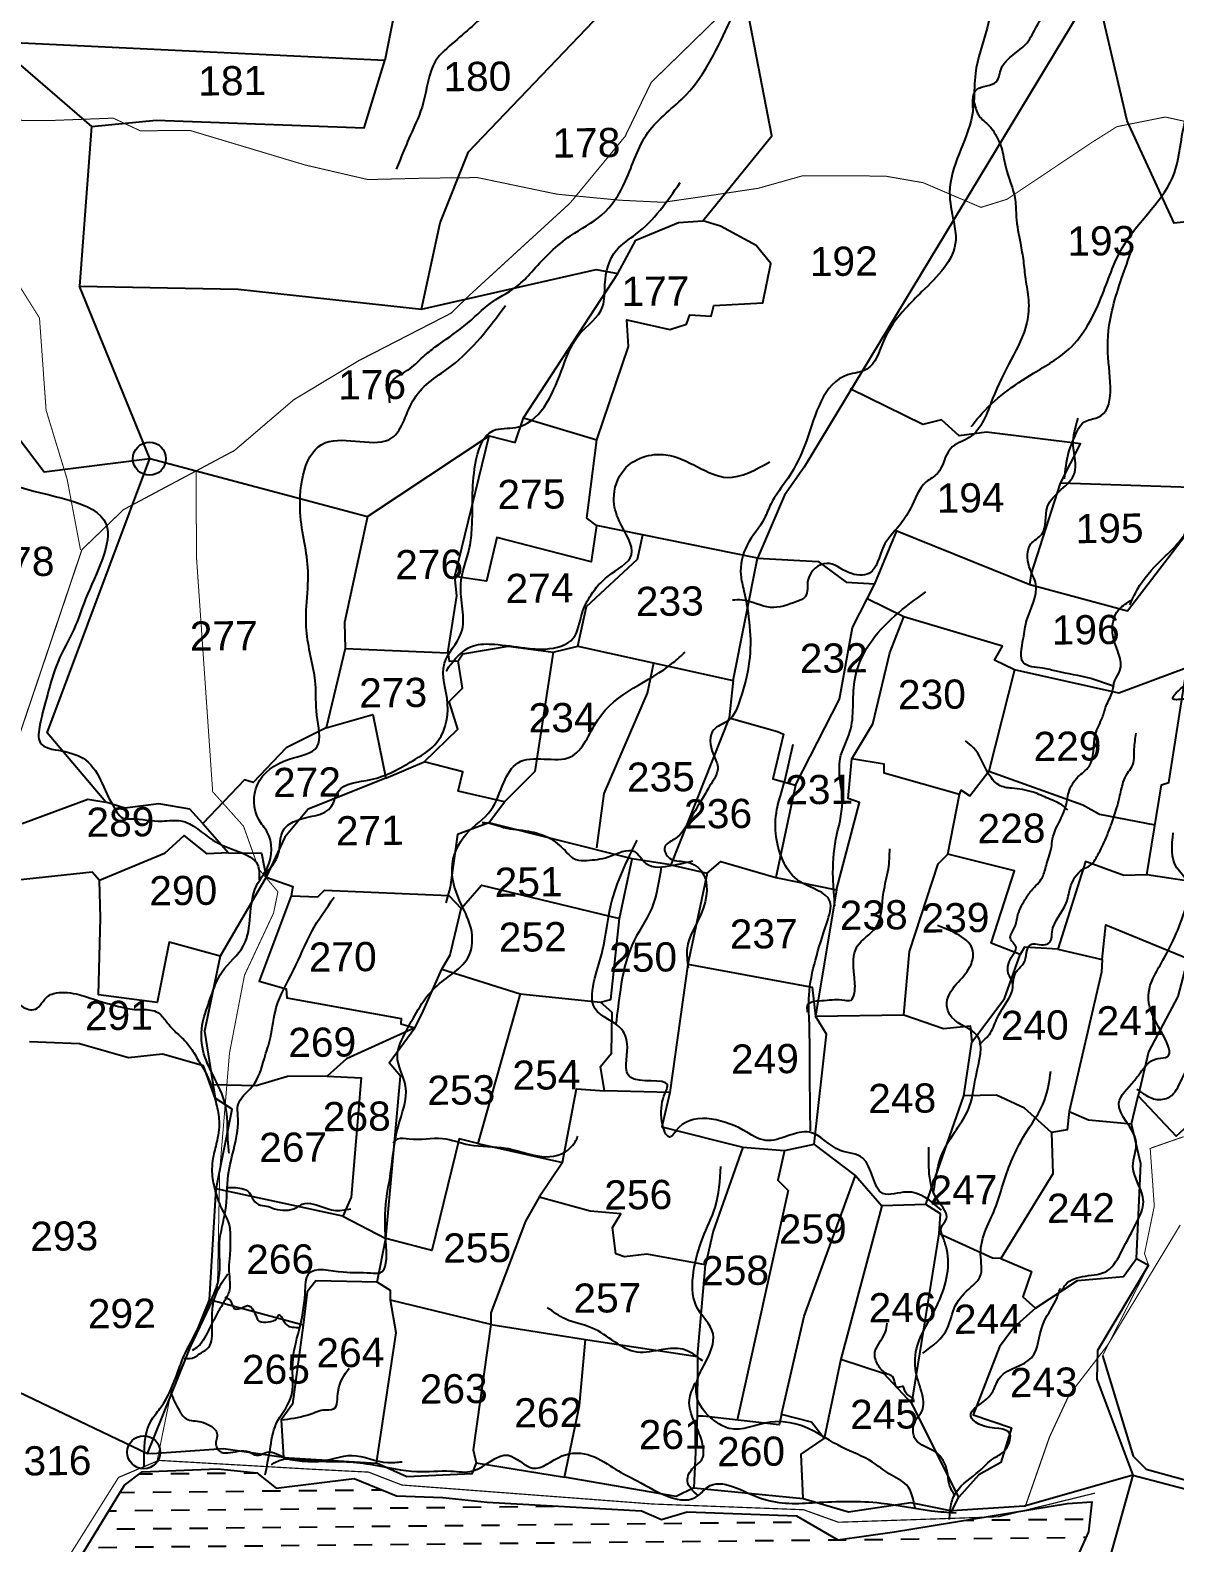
# Model space of a CAD drawing. Header units: feet. Extents: x 773755 to 783780, y 1571901 to 1585357.
# Drawn here: x 779229 to 780373, y 1578553 to 1580064 of the extents above; entities that cross this region are included whole.
import ezdxf
from ezdxf.enums import TextEntityAlignment as Align

# ---------------------------------------------------------------- set-up
doc = ezdxf.new("R2010")
doc.units = ezdxf.units.FT
doc.header["$LTSCALE"] = 15
doc.header["$MEASUREMENT"] = 0
doc.linetypes.add('HIDDEN2', pattern=[0.1875, 0.125, -0.0625])
for name, color, linetype in [('HILL', 17, 'Continuous'), ('PLOT', 7, 'Continuous'), ('PLOT NO', 7, 'Continuous'), ('ROADS', 6, 'Continuous'), ('TANKS-STREAM', 4, 'Continuous'), ('VILLAGE STONES', 240, 'Continuous')]:
    doc.layers.add(name, color=color, linetype=linetype)
doc.styles.get("Standard").update_dxf_attribs({"font": 'arial.ttf'})
doc.linetypes.add('DOTS', pattern='A,1e-06,-3,["●",Standard,S=3,R=0,X=-1.25,Y=-1.25],-3', length=6.000001)

msp = doc.modelspace()

# ---------------------------------------------------------------- hatches: boundary and pattern name
at = {"layer": 'TANKS-STREAM'}
h = msp.add_hatch(dxfattribs=at)
h.set_pattern_fill('DASH', color=256, scale=145.821707, angle=0.5858, style=0)
h.set_pattern_definition([(0.5858182, (37188.745, 36616.863), (18.04039535, 18.4131258), [18.22771332, -18.22771332])])
edge = h.paths.add_edge_path()
edge.add_line((779211.8, 1578384.7), (779230.2, 1578457))
edge.add_line((779230.2, 1578457), (779323.6, 1578610.2))
edge.add_line((779323.6, 1578610.2), (779341.2, 1578623.6))
edge.add_line((779341.2, 1578623.6), (779417, 1578626.6))
edge.add_line((779417, 1578626.6), (779456.1, 1578622.5))
edge.add_line((779456.1, 1578622.5), (779475.4, 1578607.3))
edge.add_line((779475.4, 1578607.3), (779553.3, 1578616.9))
edge.add_line((779553.3, 1578616.9), (779595.5, 1578599.7))
edge.add_line((779595.5, 1578599.7), (779641.9, 1578598))
edge.add_line((779641.9, 1578598), (779686.1, 1578593.3))
edge.add_line((779686.1, 1578593.3), (779840.5, 1578584.5))
edge.add_line((779840.5, 1578584.5), (779860.5, 1578575.9))
edge.add_line((779860.5, 1578575.9), (779886.1, 1578583.5))
edge.add_line((779886.1, 1578583.5), (779995.2, 1578579.5))
edge.add_line((779995.2, 1578579.5), (780036.6, 1578555.6))
edge.add_line((780036.6, 1578555.6), (780093.3, 1578563.5))
edge.add_line((780093.3, 1578563.5), (780266.4, 1578591.9))
edge.add_line((780266.4, 1578591.9), (780290.7, 1578593.6))
edge.add_line((780290.7, 1578593.6), (780287.3, 1578563.5))
edge.add_line((780287.3, 1578563.5), (780264.2, 1578512.5))
edge.add_line((780264.2, 1578512.5), (780264.4, 1578494.1))
edge.add_line((780264.4, 1578494.1), (780272, 1578476.5))
edge.add_line((780272, 1578476.5), (780286.3, 1578367.4))
edge.add_line((780286.3, 1578367.4), (780295.4, 1578343.3))
edge.add_line((780295.4, 1578343.3), (780305.2, 1578328.7))
edge.add_line((780305.2, 1578328.7), (780311.9, 1578314))
edge.add_line((780311.9, 1578314), (780316.6, 1578292.7))
edge.add_line((780316.6, 1578292.7), (780317.4, 1578279.5))
edge.add_line((780317.4, 1578279.5), (780315.4, 1578267))
edge.add_line((780315.4, 1578267), (780310.4, 1578250.8))
edge.add_line((780310.4, 1578250.8), (780316.6, 1578219.2))
edge.add_line((780316.6, 1578219.2), (780297.1, 1578179.6))
edge.add_line((780297.1, 1578179.6), (780282.5, 1578170.6))
edge.add_line((780282.5, 1578170.6), (780268.5, 1578165.3))
edge.add_line((780268.5, 1578165.3), (780261.3, 1578152))
edge.add_line((780261.3, 1578152), (780255.6, 1578128.4))
edge.add_line((780255.6, 1578128.4), (780245.2, 1578072.4))
edge.add_line((780245.2, 1578072.4), (780192.6, 1577941.9))
edge.add_line((780192.6, 1577941.9), (780158.3, 1577840.8))
edge.add_line((780158.3, 1577840.8), (780157.8, 1577820.2))
edge.add_line((780157.8, 1577820.2), (780157.9, 1577811.4))
edge.add_line((780157.9, 1577811.4), (780165.5, 1577790.1))
edge.add_line((780165.5, 1577790.1), (780175.3, 1577768.9))
edge.add_line((780175.3, 1577768.9), (780182, 1577757.2))
edge.add_line((780182, 1577757.2), (780182.9, 1577744))
edge.add_line((780182.9, 1577744), (780183, 1577730.7))
edge.add_line((780183, 1577730.7), (780180.3, 1577706.9))
edge.add_line((780180.3, 1577706.9), (780168.6, 1577695))
edge.add_line((780168.6, 1577695), (780156.2, 1577686.8))
edge.add_line((780156.2, 1577686.8), (780151.2, 1577674.9))
edge.add_line((780151.2, 1577674.9), (780150.6, 1577658))
edge.add_line((780150.6, 1577658), (780146.4, 1577633.7))
edge.add_line((780146.4, 1577633.7), (780146.6, 1577620.5))
edge.add_line((780146.6, 1577620.5), (780174, 1577604.6))
edge.add_line((780174, 1577604.6), (780182.8, 1577602.5))
edge.add_line((780182.8, 1577602.5), (780180.7, 1577591.4))
edge.add_line((780180.7, 1577591.4), (780157.2, 1577590.4))
edge.add_line((780157.2, 1577590.4), (780123.3, 1577593.8))
edge.add_line((780123.3, 1577593.8), (780127.1, 1577508.8))
edge.add_line((780127.1, 1577508.8), (780038.7, 1577506.4))
edge.add_line((780038.7, 1577506.4), (780023.7, 1577531.2))
edge.add_line((780023.7, 1577531.2), (780023.6, 1577540.8))
edge.add_line((780023.6, 1577540.8), (780018.4, 1577546.6))
edge.add_line((780018.4, 1577546.6), (780008.1, 1577553.9))
edge.add_line((780008.1, 1577553.9), (779990.3, 1577560.3))
edge.add_line((779990.3, 1577560.3), (779975.5, 1577566.8))
edge.add_line((779975.5, 1577566.8), (779972.1, 1577538.8))
edge.add_line((779972.1, 1577538.8), (779962.8, 1577515.9))
edge.add_line((779962.8, 1577515.9), (779959.2, 1577504.1))
edge.add_line((779959.2, 1577504.1), (779954.8, 1577500.4))
edge.add_line((779954.8, 1577500.4), (779946.1, 1577495.1))
edge.add_line((779946.1, 1577495.1), (779936.5, 1577494.3))
edge.add_line((779936.5, 1577494.3), (779930.5, 1577501.6))
edge.add_line((779930.5, 1577501.6), (779926, 1577512.6))
edge.add_line((779926, 1577512.6), (779924.5, 1577514.8))
edge.add_line((779924.5, 1577514.8), (779909.8, 1577512.4))
edge.add_line((779909.8, 1577512.4), (779900.4, 1577496.9))
edge.add_line((779900.4, 1577496.9), (779876.3, 1577471.6))
edge.add_line((779876.3, 1577471.6), (779858.7, 1577464.8))
edge.add_line((779858.7, 1577464.8), (779842.7, 1577451.4))
edge.add_line((779842.7, 1577451.4), (779834.6, 1577448.4))
edge.add_line((779834.6, 1577448.4), (779819.2, 1577446))
edge.add_line((779819.2, 1577446), (779805.1, 1577451.8))
edge.add_line((779805.1, 1577451.8), (779759.2, 1577442.5))
edge.add_line((779759.2, 1577442.5), (779732.7, 1577442.2))
edge.add_line((779732.7, 1577442.2), (779725.3, 1577443.6))
edge.add_line((779725.3, 1577443.6), (779712.8, 1577449.3))
edge.add_line((779712.8, 1577449.3), (779708.2, 1577461.8))
edge.add_line((779708.2, 1577461.8), (779708, 1577484.6))
edge.add_line((779708, 1577484.6), (779710, 1577502.3))
edge.add_line((779710, 1577502.3), (779706.9, 1577517.7))
edge.add_line((779706.9, 1577517.7), (779698, 1577526.4))
edge.add_line((779698, 1577526.4), (779678.7, 1577538))
edge.add_line((779678.7, 1577538), (779665.3, 1577550.3))
edge.add_line((779665.3, 1577550.3), (779665.8, 1577578.3))
edge.add_line((779665.8, 1577578.3), (779646.7, 1577632.2))
edge.add_line((779646.7, 1577632.2), (779621.5, 1577651))
edge.add_line((779621.5, 1577651), (779618.3, 1577673))
edge.add_line((779618.3, 1577673), (779612.4, 1577675.2))
edge.add_line((779612.4, 1577675.2), (779593.2, 1577683.8))
edge.add_line((779593.2, 1577683.8), (779567.2, 1577699.7))
edge.add_line((779567.2, 1577699.7), (779545, 1577712.7))
edge.add_line((779545, 1577712.7), (779519.1, 1577724.2))
edge.add_line((779519.1, 1577724.2), (779496.2, 1577728.4))
edge.add_line((779496.2, 1577728.4), (779469, 1577728.2))
edge.add_line((779469, 1577728.2), (779413.2, 1577708.5))
edge.add_line((779413.2, 1577708.5), (779374.3, 1577702.2))
edge.add_line((779374.3, 1577702.2), (779298.4, 1577705.1))
edge.add_line((779298.4, 1577705.1), (779197.4, 1577715.1))
edge.add_line((779197.4, 1577715.1), (779174.8, 1577698.7))
edge.add_line((779174.8, 1577698.7), (779118.1, 1577730))
edge.add_line((779118.1, 1577730), (779087, 1577742.9))
edge.add_line((779087, 1577742.9), (779066.2, 1577758.9))
edge.add_line((779066.2, 1577758.9), (779041.1, 1577765.3))
edge.add_line((779041.1, 1577765.3), (778989.6, 1577764.7))
edge.add_line((778989.6, 1577764.7), (778991.7, 1577772.8))
edge.add_line((778991.7, 1577772.8), (779015.1, 1577784.9))
edge.add_line((779015.1, 1577784.9), (779027.6, 1577793.1))
edge.add_line((779027.6, 1577793.1), (779036.3, 1577801.2))
edge.add_line((779036.3, 1577801.2), (779053.2, 1577803.6))
edge.add_line((779053.2, 1577803.6), (779081.9, 1577806.1))
edge.add_line((779081.9, 1577806.1), (779080.2, 1577834.8))
edge.add_line((779080.2, 1577834.8), (779071.1, 1577859))
edge.add_line((779071.1, 1577859), (779054.1, 1577863.2))
edge.add_line((779054.1, 1577863.2), (779046.9, 1577847.7))
edge.add_line((779046.9, 1577847.7), (779045.8, 1577881.5))
edge.add_line((779045.8, 1577881.5), (778950.4, 1577854.8))
edge.add_line((778950.4, 1577854.8), (778984.6, 1577895.6))
edge.add_line((778984.6, 1577895.6), (779041.2, 1577979.7))
edge.add_line((779041.2, 1577979.7), (779093.1, 1578014.8))
edge.add_line((779093.1, 1578014.8), (779107.4, 1578051))
edge.add_line((779107.4, 1578051), (779165.2, 1578093.5))
edge.add_line((779165.2, 1578093.5), (779181.1, 1578127.9))
edge.add_line((779181.1, 1578127.9), (779191.5, 1578194.2))
edge.add_line((779191.5, 1578194.2), (779217.2, 1578266.6))
edge.add_line((779217.2, 1578266.6), (779210.9, 1578310.6))
edge.add_line((779210.9, 1578310.6), (779218.5, 1578359.2))
edge.add_line((779218.5, 1578359.2), (779211.8, 1578385.3))

# ---------------------------------------------------------------- linework, layer by layer
at = {"layer": 'HILL', "lineweight": -3, "ltscale": 0.3, "const_width": 1}
msp.add_lwpolyline([(780382.4, 1578958.5), (780348.9, 1578946.8), (780353, 1578889), (780343.2, 1578841.6), (780347.3, 1578830), (780301.3, 1578739.8)], dxfattribs=at)
at = {"layer": 'HILL'}
msp.add_lwpolyline([(780301.3, 1578739.8), (780331.8, 1578639.2), (780345, 1578626.3), (780411.5, 1578607.8)], dxfattribs=at)
at = {"layer": 'PLOT'}
for points in [[(779256.3, 1580427.8), (779370, 1580323.3), (779663.2, 1580431.5), (779583.8, 1580034), (779192.3, 1580052.6), (779310.6, 1580235.6), (779370, 1580323.3)], [(779290.7, 1579967.9), (779278.7, 1579808.5), (779437.4, 1579805.5), (779620.4, 1579785.4), (779639.1, 1579871.6), (779667.6, 1579942.5), (779829.1, 1580111.8), (779947.7, 1580077.4)], [(780479.7, 1579882.8), (780373, 1579871.3), (780325.9, 1579973.7), (780294.3, 1580109.3), (780003.1, 1579627.4), (779983.5, 1579599.6), (779956.5, 1579536.6), (779795.6, 1579569.1), (779785.9, 1579576.4), (779795.7, 1579654.8), (779827.5, 1579748.1), (779825.8, 1579774.8), (779868.8, 1579765.1), (779885.4, 1579770.3), (779888.9, 1579779.6), (779910.2, 1579778.4), (779912.8, 1579789), (779961.7, 1579791.8), (779969.6, 1579831.1), (779955.1, 1579848.9), (779919.4, 1579868.4), (779901.8, 1579873.7), (779970.7, 1579958.5), (779947.7, 1580077.4)], [(779192.3, 1580052.6), (779290.7, 1579967.9), (779355.4, 1579974.2), (779563.2, 1579966.6), (779583.8, 1580034)], [(780479.7, 1579882.8), (780419.7, 1579606.2), (780259.4, 1579611.6), (780279.2, 1579651), (780185.4, 1579662.4), (780158.1, 1579658.8), (780140.2, 1579674.7), (780121.7, 1579670), (780048.9, 1579705.7)], [(779620.4, 1579785.4), (779795.2, 1579825), (779816.7, 1579820.9), (779834.6, 1579854.3), (779877.4, 1579872), (779901.8, 1579873.7)], [(779349.1, 1579636.2), (779566.6, 1579578.1), (779688.1, 1579658.9), (779714.2, 1579652.2), (779722.4, 1579676.7), (779816.7, 1579820.9)], [(779195.5, 1579685.8), (779243.5, 1579622.8), (779349.1, 1579636.2), (779278.7, 1579808.5)], [(779722.4, 1579676.7), (779795.7, 1579654.8)], [(779795.6, 1579569.1), (779790.2, 1579533), (779695.7, 1579557.1), (779685.6, 1579513.7), (779653.7, 1579518.3), (779688.1, 1579658.9)], [(779221.5, 1579271.5), (779286.9, 1579295.6), (779305.1, 1579292.7), (779246.4, 1579361.9), (779349.1, 1579636.2)], [(779956.5, 1579536.6), (780017.1, 1579533.2), (780045.1, 1579512.7), (780073.5, 1579511.1), (780095.7, 1579564), (780228.7, 1579510.4), (780230.2, 1579521.2), (780259.4, 1579611.6)], [(780228.7, 1579510.4), (780326.1, 1579483.9), (780419.7, 1579606.2)], [(779566.6, 1579578.1), (779543.5, 1579472.2), (779544.1, 1579446.4), (779646.9, 1579441.9), (779655.7, 1579498.8), (779653.7, 1579518.3)], [(779646.9, 1579441.9), (779648.2, 1579433.5), (779657.3, 1579434.1), (779661.8, 1579441.1), (779707.1, 1579448.5), (779752.1, 1579442.6), (779776.7, 1579448.6), (779785.5, 1579488.4), (779836.4, 1579535.6), (779841.8, 1579559.8)], [(779776.7, 1579448.6), (779932.1, 1579414.5), (779956.5, 1579536.6)], [(780385.6, 1579427), (780317.4, 1579401.6), (780213.3, 1579424.9), (780193.3, 1579434.8), (780201.3, 1579448.7), (780102.6, 1579477.8), (780066.1, 1579496), (780073.5, 1579511.1)], [(779932.1, 1579414.5), (779927.9, 1579377), (779976.4, 1579363.5), (779982.5, 1579360.6), (779971.7, 1579316), (779994.5, 1579309.7), (780038.4, 1579395.7), (780051.3, 1579467.2), (780066.1, 1579496)], [(780158.2, 1579300.3), (780083, 1579321.6), (780082.9, 1579330.6), (780050.8, 1579336.2), (780071.6, 1579371.1), (780088.7, 1579442.1), (780102.6, 1579477.8)], [(779544.1, 1579446.4), (779525.2, 1579367), (779485.3, 1579347.2), (779452.4, 1579312.4), (779443.7, 1579315.1), (779401.9, 1579271.4), (779389, 1579285.8), (779358.1, 1579291.2), (779323.9, 1579286.8), (779305.1, 1579292.7)], [(779752.1, 1579442.6), (779733.8, 1579323.5), (779703.6, 1579293.1), (779657.3, 1579303.6), (779662, 1579323.1), (779623.2, 1579333.2)], [(779525.2, 1579367), (779572, 1579380.5), (779584.9, 1579316.7), (779623.2, 1579333.2), (779657, 1579365.8), (779648.2, 1579393.2), (779661.4, 1579406.6), (779657.3, 1579434.1)], [(779795.9, 1579247), (779803.2, 1579301.3), (779846.3, 1579401.8), (779852.6, 1579432)], [(780213.3, 1579424.9), (780187.6, 1579323.6), (780281.4, 1579290), (780298.2, 1579280.9), (780353.6, 1579270.2)], [(780473.5, 1579237.6), (780443.5, 1579250.2), (780443.6, 1579243.1), (780407.2, 1579210.7), (780345.5, 1579220), (780360.2, 1579310.1), (780367.4, 1579312.3), (780385.6, 1579427)], [(779927.9, 1579377), (779869.7, 1579230.3), (779831, 1579236)], [(779994.5, 1579309.7), (779974.8, 1579217.4), (780035.4, 1579205.2), (780058.2, 1579292.3), (780047, 1579296.4), (780050.8, 1579336.2)], [(780345.5, 1579220), (780322.6, 1579219.6), (780284.2, 1579233.6), (780256.7, 1579145.7), (780223.4, 1579147.8), (780218.9, 1579140.4), (780189.9, 1579152), (780213.2, 1579224.3), (780146.6, 1579240.8), (780158.2, 1579300.3), (780159.9, 1579304.8), (780168.5, 1579299.2), (780187.6, 1579323.6)], [(779584.9, 1579316.7), (779507.1, 1579285.8), (779483.8, 1579257.9), (779465.4, 1579217.7), (779491.8, 1579208.5), (779490.4, 1579199), (779516.9, 1579198.1), (779523.7, 1579204.7), (779647.9, 1579199.4), (779660.2, 1579186.4), (779680.6, 1579209.8), (779818.3, 1579176.4), (779831, 1579236), (779687.7, 1579272.1), (779703.6, 1579293.1)], [(779401.9, 1579271.4), (779427.7, 1579242.1), (779406.3, 1579241.2), (779383.3, 1579259.5), (779363.5, 1579241.4), (779298.8, 1579214.4), (779291.4, 1579222.9), (779207.4, 1579213.7)], [(779687.7, 1579272.1), (779656.4, 1579260.3), (779649.3, 1579207.9), (779644.7, 1579192.2)], [(779427.7, 1579242.1), (779460.7, 1579241.8), (779465.4, 1579217.7), (779419.2, 1579138.8), (779368.4, 1579153), (779356.2, 1579092.7), (779297.8, 1579100.1), (779299.8, 1579177.2), (779298.8, 1579214.4)], [(779869.7, 1579230.3), (779906.2, 1579221.9), (779919.7, 1579233.4), (779974.8, 1579217.4)], [(780035.4, 1579205.2), (780014.4, 1579078.8), (780102.6, 1579080.2), (780108.4, 1579143.5), (780136.9, 1579231.3), (780146.6, 1579240.8)], [(779906.2, 1579221.9), (779886.7, 1579130.8), (780011.1, 1579107.9), (780014.4, 1579078.8)], [(779490.4, 1579199), (779458.3, 1579113.9), (779485.4, 1579106.2), (779485.8, 1579097.3), (779600.3, 1579076.5), (779600, 1579071.3), (779613.7, 1579067.3), (779545.7, 1579036.4), (779526.4, 1579018.8), (779486.6, 1579018.7), (779455.3, 1579009.3), (779411.6, 1579010.3)], [(779541.8, 1578878.9), (779585, 1578856.8), (779599.7, 1579018.8), (779588.1, 1579032.4), (779613.7, 1579067.3), (779621, 1579080.9), (779640.8, 1579125.9), (779649.2, 1579140.3), (779660.2, 1579186.4)], [(779640.8, 1579125.9), (779719.2, 1579101.1), (779799.6, 1579093), (779809.7, 1579095.4), (779818.3, 1579176.4)], [(780256.7, 1579145.7), (780301, 1579135.6), (780304.5, 1579170.3), (780386.6, 1579136.5), (780376.5, 1579098.5), (780347.1, 1579043.2), (780337, 1578999.2), (780375, 1578959), (780467.7, 1579044.4), (780470.7, 1579099.4)], [(780102.6, 1579080.2), (780142.2, 1579066.6), (780169.1, 1579069.4), (780170.7, 1579053), (780203.2, 1579096.6), (780218.9, 1579140.4)], [(779419.2, 1579138.8), (779403.6, 1579063.9), (779414.2, 1578997.1)], [(779886.7, 1579130.8), (779868.7, 1579002.6), (779803.4, 1579004.3), (779799.5, 1579028.6), (779810.6, 1579041.9), (779811.1, 1579082.5), (779799.6, 1579093)], [(780301, 1579135.6), (780300.2, 1579122.9), (780267.8, 1578983.7), (780287.1, 1578975.4), (780330.3, 1578971.4), (780337, 1578999.2)], [(779719.2, 1579101.1), (779676.9, 1578951.8), (779658.1, 1578956.2), (779630.7, 1578844.7), (779585, 1578856.8)], [(779941.6, 1578948.1), (779983.5, 1578944.7), (780012.9, 1578951), (780025.2, 1579061), (780014.4, 1579078.8)], [(779179.8, 1578721.5), (779346.6, 1578641.8), (779408.6, 1578795.3), (779415.3, 1578906.4), (779431.2, 1578986.1), (779414.2, 1578997.1), (779402.5, 1579029.2), (779361.7, 1579041.1), (779327.6, 1579037.2), (779278.6, 1579051.4), (779228.7, 1579053.1)], [(780267.8, 1578983.7), (780265.8, 1578965.4), (780250.4, 1578962.7), (780223.4, 1578987), (780195.2, 1578999.9), (780162.7, 1578999.3), (780170.7, 1579053)], [(779526.4, 1579018.8), (779560.3, 1579017.2), (779550.2, 1578897.9), (779541.8, 1578878.9), (779415.3, 1578906.4)], [(779676.9, 1578951.8), (779761.4, 1578932.7), (779775.3, 1579006.2), (779803.4, 1579004.3)], [(779868.7, 1579002.6), (779860.7, 1578968.3), (779941.6, 1578948.1), (779911.9, 1578863.9), (779904.5, 1578830.5)], [(780124.8, 1578890.8), (780162.7, 1578999.3)], [(780250.4, 1578962.7), (780251.6, 1578921.5), (780199.6, 1578836.7), (780191.3, 1578837), (780138.1, 1578861.5), (780138.1, 1578861.5)], [(780234.4, 1578787.2), (780276.3, 1578814.7), (780322.3, 1578818.6), (780335.1, 1578836.6), (780339.5, 1578931.4), (780330.3, 1578971.4)], [(779983.5, 1578944.7), (779976.6, 1578914.9), (779987.1, 1578904.6), (779936, 1578675.2)], [(779980.3, 1578680.7), (780003.1, 1578779.1), (780054.3, 1578919.7), (780012.9, 1578951)], [(779761.4, 1578932.7), (779738, 1578898.1), (779724.4, 1578874), (779689.8, 1578782.4), (779689.9, 1578770.7), (779589.7, 1578795.2), (779589.7, 1578804.7), (779576.3, 1578813.1), (779585, 1578856.8)], [(780054.3, 1578919.7), (780080.5, 1578889.5), (780039.7, 1578736), (780022.9, 1578656.9)], [(779689.9, 1578770.7), (779784.6, 1578755.7), (779896.4, 1578738.7), (779904.5, 1578830.5), (779845.8, 1578841.2), (779823.5, 1578838.3), (779814.8, 1578841.3), (779811.5, 1578867.7), (779819.7, 1578881.4), (779789, 1578884.1), (779738, 1578898.1)], [(780039.7, 1578736), (780082.4, 1578722.2), (780110.7, 1578691.8), (780138.1, 1578861.5), (780139.4, 1578881.4), (780124.8, 1578890.8), (780080.5, 1578889.5)], [(780199.6, 1578836.7), (780230.3, 1578823.6), (780221.5, 1578798.3), (780234.4, 1578787.2), (780212.6, 1578767.9), (780198.4, 1578748.5), (780171.8, 1578680.6), (780210.1, 1578667.6), (780199.6, 1578632.9), (780177.6, 1578620.7), (780157.6, 1578598.4), (780110.7, 1578691.8)], [(780335.1, 1578836.6), (780347.3, 1578830), (780296.2, 1578744.9), (780295.4, 1578716.1), (780331.4, 1578620.4), (780223.3, 1578589.4), (780150.5, 1578584.7)], [(779576.3, 1578813.1), (779514.8, 1578814.3), (779506.3, 1578803.5), (779502.3, 1578770.2), (779408.6, 1578795.3)], [(779482.6, 1578637.8), (779575.4, 1578632.1), (779595.1, 1578762.4), (779589.7, 1578795.2)], [(780331.4, 1578620.4), (780397.6, 1578603), (780419.1, 1578599.3), (780462.9, 1578638.5), (780691.7, 1578806), (780791.9, 1578804.3), (780794.8, 1578745.8), (780737.8, 1578672.1), (780735.5, 1578627.6), (780761.1, 1578624.7), (780783.9, 1578541.6), (780725.5, 1578505.9), (780690.4, 1578457.2), (780734.2, 1578228.3), (780460, 1578360.5), (780416.8, 1578260.8), (780363, 1578270.5), (780371.8, 1578309.9), (780254.2, 1578356.6), (780265.9, 1578385.8), (780500.4, 1578474.2), (780725.5, 1578505.9)], [(779502.3, 1578770.2), (779491.6, 1578691.2), (779480.2, 1578675.4), (779482.6, 1578637.8), (779422.7, 1578646.4), (779351.4, 1578641.5), (779346.6, 1578641.8)], [(779689.9, 1578770.7), (779672.1, 1578645.7), (779675.2, 1578632.6), (779670.8, 1578621.5), (779605.8, 1578618.5), (779575.4, 1578632.1)], [(779675.2, 1578632.6), (779763.3, 1578618.1), (779778.3, 1578689.7), (779784.6, 1578755.7)], [(779896.4, 1578738.7), (779896.1, 1578679.1), (779892.6, 1578607.5), (779875, 1578598.8), (779763.3, 1578618.1)], [(779892.6, 1578607.5), (780001.9, 1578597), (779999.9, 1578641.2), (780022.9, 1578656.9), (780010.4, 1578673.3), (779980.3, 1578680.7), (779978, 1578670.7), (779902, 1578679.1), (779896.1, 1578679.1)], [(780331.4, 1578620.4), (780265.9, 1578385.8)], [(780001.9, 1578597), (780047.2, 1578583.7), (780109.8, 1578593), (780150.5, 1578584.7), (780157.6, 1578598.4)]]:
    msp.add_lwpolyline(points, dxfattribs=at)
at = {"layer": 'ROADS', "linetype": 'HIDDEN2', "ltscale": 10, "const_width": 1.2}
for points in [[(780419.8, 1580857.9), (780365.3, 1580768.8), (780365.2, 1580747.7), (780225.5, 1580494.3), (780107.6, 1580306), (780012.2, 1580195.9), (779923.1, 1580083.1), (779850.2, 1580012.1), (779824, 1579958), (779769.1, 1579891.5), (779669.1, 1579799.9), (779649.9, 1579781.3), (779558.1, 1579734.1), (779493, 1579695), (779433.6, 1579644.2), (779322.7, 1579585.1), (779281.1, 1579545.1), (779215.8, 1579351.5), (779201.5, 1579334), (779118.1, 1579337)], [(780223.9, 1578588.6), (780248.3, 1578658.5), (780267.6, 1578699.9), (780306.5, 1578750.4), (780378.9, 1578870.2)], [(779209.2, 1578388.2), (779220.6, 1578463.5), (779317.7, 1578618), (779357.9, 1578635), (779512.4, 1578626.1), (779567.5, 1578623.3), (779600.9, 1578610.4), (779851.8, 1578591.4), (780002.4, 1578585.7), (780037.2, 1578573.2), (780197.7, 1578578.7), (780293.7, 1578602.3)]]:
    msp.add_lwpolyline(points, dxfattribs=at)
at = {"layer": 'ROADS', "linetype": 'DOTS', "lineweight": -3, "ltscale": 0.3, "const_width": 1}
for points in [[(778915.1, 1580024.6), (778941.7, 1580022.5), (778977.9, 1580046.6), (779003.2, 1580062.5), (779058.8, 1580053.9), (779090.9, 1580036.9), (779108.6, 1580000.1), (779130.7, 1579948.1), (779167.1, 1579914.2), (779195.1, 1579900.9), (779213.2, 1579838.7), (779215.2, 1579814.1), (779238.7, 1579776.6), (779245.3, 1579684.4), (779266.3, 1579615.6), (779279.7, 1579544.8)], [(779191.2, 1579974.2), (779251.8, 1579974), (779312.4, 1579976.3), (779339.5, 1579963.6), (779388.8, 1579964.1), (779504.1, 1579929.5), (779567, 1579914.9), (779624.1, 1579916.3), (779676.4, 1579916.9), (779756, 1579900.3), (779818.6, 1579894.3), (779862.2, 1579892.2), (779916.7, 1579900.1), (779957.1, 1579906.2), (780001.9, 1579918.8), (780083.9, 1579918.4), (780121.9, 1579911.8), (780179.7, 1579887.1), (780205.7, 1579895.2), (780291, 1579952.3), (780315.7, 1579967.8), (780364, 1579977.4), (780405.5, 1579968.2)], [(779355.9, 1578633), (779371.5, 1578709.4), (779416.5, 1578804.1), (779418.8, 1578924), (779428.6, 1579041.9), (779443.6, 1579119.8), (779472.7, 1579182), (779477, 1579203.2), (779458, 1579225.8), (779442.6, 1579268.8), (779411.8, 1579303.2), (779395.5, 1579539.2), (779395.4, 1579623.8)]]:
    msp.add_lwpolyline(points, dxfattribs=at)
at = {"layer": 'TANKS-STREAM'}
msp.add_lwpolyline([(779230.2, 1578457), (779323.6, 1578610.2), (779341.2, 1578623.6), (779417, 1578626.6), (779456.1, 1578622.5), (779475.4, 1578607.3), (779553.3, 1578616.9), (779595.5, 1578599.7), (779641.9, 1578598), (779686.1, 1578593.3), (779840.5, 1578584.5), (779860.5, 1578575.9), (779886.1, 1578583.5), (779995.2, 1578579.5), (780036.6, 1578555.6), (780093.3, 1578563.5), (780266.4, 1578591.9), (780290.7, 1578593.6), (780287.3, 1578563.5), (780264.2, 1578512.5)], dxfattribs=at)
for points in [[(777053.3, 1578939.3), (777073, 1578936), (777117, 1578920.3), (777137.9, 1578910.2), (777168, 1578898.9), (777202.8, 1578888.9), (777218.9, 1578889.1), (777252.4, 1578896.3), (777269.6, 1578908.1), (777315.6, 1578920.1), (777357.1, 1578929.7), (777394, 1578937), (777479.3, 1578948.3), (777509.3, 1578957.8), (777553, 1578972.1), (777574.8, 1578980.4), (777609.4, 1578987.7), (777640.5, 1578998.3), (777656.6, 1578998.5), (777686.7, 1579024.7), (777686.6, 1579037.4), (777695.7, 1579051.3), (777705.9, 1579073.4), (777716.1, 1579086.2), (777727.5, 1579105.9), (777735.4, 1579123.3), (777744.5, 1579139.5), (777753.5, 1579155.7), (777760.2, 1579177.7), (777772.7, 1579197.5), (777781.8, 1579219.5), (777789.6, 1579239.2), (777797.6, 1579254.2), (777806.8, 1579257.8), (777867.9, 1579260.7), (777888.8, 1579256.3), (777908.5, 1579250.8), (777932.7, 1579248.7), (777953.5, 1579251.2), (777988.1, 1579258.5), (778015.6, 1579271.5), (778052.6, 1579271.8), (778103.7, 1579245.8), (778119.9, 1579243.7), (778184.3, 1579266.3), (778197.9, 1579294.1), (778257.6, 1579321.2), (778290.9, 1579341.2), (778346.7, 1579389.5), (778351.8, 1579406.5), (778368.5, 1579424.8), (778387.8, 1579436.7), (778411.2, 1579439.5), (778442.4, 1579439.8), (778486.5, 1579445.5), (778520.2, 1579456.2), (778544.7, 1579475.9), (778558.8, 1579496.9), (778580.8, 1579510.1), (778611.7, 1579538.9), (778637.4, 1579561.3), (778656.3, 1579622.5), (778665.2, 1579647.2), (778719.4, 1579682.8), (778749.1, 1579703.9), (778773.7, 1579713.3), (778804.2, 1579796.1), (778828.6, 1579826.2), (778839.9, 1579870.4), (778853.9, 1579899.1), (778876.9, 1579937), (778885.7, 1579964.4), (778896.1, 1580012), (778871.8, 1580052.5), (778824.8, 1580072.8), (778798.6, 1580092), (778769.5, 1580135.2), (778785.8, 1580191.2), (778810.3, 1580214.8), (778859.5, 1580234.8), (778894.3, 1580262.4), (778951.2, 1580294.1), (778991.1, 1580325.7), (779068.8, 1580357.7), (779128.2, 1580395.9), (779151.7, 1580416.4), (779167.1, 1580439.9), (779173.4, 1580454.2), (779195.3, 1580480.4), (779209.4, 1580496.1), (779213, 1580522.1), (779202.4, 1580545.4), (779196.9, 1580576.5), (779188.8, 1580608.9), (779200.2, 1580633.7), (779233.8, 1580656.1), (779259.6, 1580675.8), (779288, 1580695.6), (779294, 1580745), (779312, 1580764.6), (779372.9, 1580782.7), (779384.3, 1580807.5), (779403.8, 1580814.2), (779426.9, 1580835.2), (779458, 1580851.1), (779478.6, 1580865.6), (779495.4, 1580876.2), (779489.8, 1580916.4), (779475.3, 1580934.4), (779437.3, 1580962.6), (779403.5, 1580971.3), (779379.8, 1580991.8), (779335.3, 1581023.8), (779336.5, 1581035.5), (779354.4, 1581061.7), (779367.3, 1581078.7), (779382.7, 1581095.7), (779394.2, 1581110.1)], [(780644.3, 1580785.6), (780639.9, 1580766.1), (780639.9, 1580762.4), (780640.1, 1580746.6), (780640.2, 1580739.2), (780640.3, 1580723.4), (780642.4, 1580706.8), (780646.3, 1580687.4), (780648.3, 1580670.7), (780647.5, 1580653.1), (780641.4, 1580622.5), (780602.1, 1580557.8), (780588.6, 1580516.9), (780581.4, 1580501.1), (780575.1, 1580483.4), (780564.2, 1580459.2), (780546, 1580421.9), (780533.2, 1580405.1), (780518.5, 1580390.2), (780503.8, 1580378.6), (780504.9, 1580356.3), (780509.8, 1580332.3), (780510.9, 1580316.6), (780511.2, 1580288.8), (780492.9, 1580265.4), (780462.3, 1580254.9), (780445.7, 1580245.5), (780408.8, 1580232.1), (780384.8, 1580220.7), (780346.8, 1580212), (780296, 1580193), (780263.6, 1580186.2), (780227.6, 1580143.7), (780203.8, 1580115.6), (780195.6, 1580099.8), (780185.8, 1580066.3), (780174.2, 1580020.8), (780172.6, 1579993), (780170.9, 1579979.1), (780148.4, 1579902.3), (780152.5, 1579872.7), (780154.5, 1579854.2), (780120.7, 1579802.9), (780104.2, 1579786.1), (780082.2, 1579753.4), (780065.8, 1579725.4), (780046.4, 1579719.7), (780005.2, 1579653.9), (779987, 1579616.6), (779969.6, 1579590.5), (779963.3, 1579576.5), (779945.9, 1579549.5), (779939.7, 1579519.8), (779942.7, 1579504), (779948.1, 1579433.2), (779939.2, 1579396), (779926.4, 1579373.7), (779912.6, 1579365.2), (779911.9, 1579341.1), (779916.7, 1579328.2), (779908.5, 1579308.6), (779900.3, 1579294.7), (779890.3, 1579277.9), (779872.9, 1579255.5), (779863.7, 1579247.9), (779868.4, 1579236.9), (779884.2, 1579233.3), (779900.1, 1579224.2), (779900.5, 1579182.1), (779886, 1579146.7), (779887.2, 1579127.3)], [(780171.5, 1579986.4), (780175.7, 1580005), (780195, 1580012.7), (780200.1, 1580026.1), (780206.7, 1580035), (780225.8, 1580051.6), (780235.3, 1580068), (780249.2, 1580087.5), (780256.6, 1580093.5), (780285.6, 1580098.2), (780301.9, 1580099.9), (780333.8, 1580106.9), (780356.7, 1580122), (780381.1, 1580156), (780392.9, 1580161.3), (780430.7, 1580176.6), (780461.8, 1580187.3), (780484.7, 1580199.4), (780508.4, 1580204.8), (780532.2, 1580204.3), (780550.1, 1580200.1), (780604.1, 1580231.8), (780623.3, 1580242.4), (780675.7, 1580294.5), (780701.2, 1580346.8), (780721.7, 1580382.6), (780732.6, 1580400.5), (780731.6, 1580429.5), (780743.1, 1580463.8), (780754.8, 1580489.9), (780789.8, 1580553.8), (780798.2, 1580606.6), (780815, 1580641.7), (780830.9, 1580676.8), (780848.6, 1580700), (780862.5, 1580717.9)], [(779859, 1580480.8), (779857.3, 1580475), (779852.2, 1580466.3), (779850, 1580457.6), (779846, 1580450), (779837.4, 1580440.7), (779834.7, 1580427.4), (779828.4, 1580417), (779817.6, 1580402.4), (779813.6, 1580395.5), (779828, 1580398.5), (779840.2, 1580399.2), (779845.4, 1580399.2), (779851.3, 1580383.1), (779858.5, 1580353.2), (779861.6, 1580341.7), (779862.8, 1580334.2), (779812.8, 1580302.2), (779812.9, 1580295.9), (779804.4, 1580274.5), (779806.9, 1580259.5), (779808.2, 1580241.6), (779807.9, 1580216.2), (779814.1, 1580175.8), (779813.1, 1580164.9), (779728.6, 1580112.3), (779706.2, 1580094.8), (779685, 1580080.1), (779673.5, 1580070.2), (779653.5, 1580052.7), (779634.6, 1580033.5), (779622.3, 1579991.5), (779609.3, 1579959.1), (779599.1, 1579934.7), (779595.2, 1579925.4)], [(779588.9, 1579691.7), (779591.1, 1579713.4), (779606.7, 1579724.4), (779622.2, 1579737.8), (779634.2, 1579747.6), (779662.9, 1579768.4), (779691.6, 1579792.8), (779718, 1579809.9), (779732.4, 1579824.6), (779769.4, 1579858.7), (779800.6, 1579879.5), (779824.4, 1579913.5), (779846.8, 1579961.9), (779885.1, 1579999.7), (779929.1, 1580073.3), (779941, 1580094), (779976.9, 1580124.5), (780010.4, 1580150.1), (780039.3, 1580161.3), (780050.9, 1580200), (780065.1, 1580227.8), (780090.2, 1580258.2), (780177.9, 1580298.9)], [(780169.8, 1579668), (780178.2, 1579678.3), (780232.2, 1579721.4), (780267.7, 1579745.5), (780301.2, 1579800.2), (780322.8, 1579849.8), (780373.1, 1579921.7), (780386.2, 1579979.6), (780452.2, 1580047.5), (780479.1, 1580073.3), (780544.9, 1580130), (780573.5, 1580169.4), (780627.6, 1580205.6), (780630.7, 1580234.6), (780623.7, 1580249.8)], [(779003.5, 1580059.5), (779016.4, 1580053.6), (779036.9, 1580052.1), (779051.4, 1580049.7), (779061.8, 1580028.5), (779064.5, 1580022.6), (779075.5, 1580023.6), (779093.3, 1580027.2), (779090.2, 1580009.2), (779075.1, 1579984.4), (779068.4, 1579969.8), (779055.1, 1579942.5), (779055.2, 1579928.8), (779074.2, 1579906.9), (779092.4, 1579879), (779117.4, 1579767.1), (779116.9, 1579738.2), (779119.8, 1579701.6), (779128.6, 1579671.9), (779139.9, 1579652.4), (779182, 1579623.9), (779212.8, 1579609.7), (779305.3, 1579570.6), (779284.8, 1579495.8), (779273.2, 1579465.9), (779257.3, 1579433.4), (779246.6, 1579400.1), (779239.2, 1579370.2), (779239.4, 1579352.3), (779260.8, 1579344), (779284.8, 1579334.9), (779316.1, 1579282.8), (779322.1, 1579276.9), (779329.8, 1579276.1), (779361.4, 1579273.9), (779380.1, 1579274.1), (779411.9, 1579254.8), (779438.4, 1579243.2), (779456.5, 1579230.6), (779458.3, 1579215.3)], [(780173.2, 1579991.5), (780178.1, 1579978.3), (780187.6, 1579969), (780197.2, 1579954), (780200.2, 1579946.5), (780204.1, 1579928.6), (780213.9, 1579894.7), (780215, 1579877.7), (780219.1, 1579851.3), (780222.1, 1579833.4), (780224.2, 1579815.4), (780227.2, 1579794.7), (780225.6, 1579772), (780209.9, 1579735), (780191.4, 1579696.1), (780168.1, 1579657.2), (780149.2, 1579646), (780136.3, 1579621.3), (780125, 1579612.7), (780109.2, 1579586.1), (780098, 1579569), (780082.2, 1579548.1), (780068.3, 1579521.5), (780047.5, 1579522.2), (780025.6, 1579531.4), (780006.9, 1579515.2), (780004.2, 1579498.2), (779995.8, 1579493.4), (779969.3, 1579487.4), (779940.9, 1579494.7), (779931.5, 1579494.6)], [(779464.4, 1579221.1), (779477.4, 1579240.9), (779482.4, 1579264.6), (779494.1, 1579273.9), (779530.7, 1579288.7), (779537.2, 1579303.2), (779569.9, 1579315.3), (779611.7, 1579334.1), (779633.9, 1579350.1), (779646.6, 1579390.9), (779643.5, 1579431.5), (779660.3, 1579461.9), (779659.8, 1579510.4), (779668.6, 1579547.2), (779671, 1579566.9), (779674.3, 1579629.9), (779692.4, 1579664.2), (779714.7, 1579667.1), (779760.2, 1579723.1), (779778.2, 1579760), (779801.5, 1579787.8), (779803.9, 1579810.2), (779815.4, 1579844.4), (779834.9, 1579860.3), (779879.1, 1579911.9)], [(780328.5, 1579489.9), (780336.2, 1579505.6), (780359.4, 1579534.2), (780377.7, 1579552.9), (780391.3, 1579570.6), (780418.4, 1579595.3), (780434.8, 1579711.2), (780444.5, 1579723.1), (780459.9, 1579748.6), (780465.6, 1579762.3), (780465.4, 1579779.9), (780458.3, 1579809.2), (780458.1, 1579829.7), (780461.6, 1579864.9), (780478.8, 1579907.1)], [(780263.3, 1579615.8), (780267.4, 1579641.7), (780273.4, 1579657.8), (780283.1, 1579672.7), (780296.3, 1579677.2), (780306.6, 1579741.8), (780310.9, 1579784.4), (780329.3, 1579841.2)], [(779428.2, 1578942.1), (779427, 1578956.6), (779424.6, 1578989.7), (779411.8, 1579020.7), (779402.3, 1579044.4), (779402, 1579073.4), (779405, 1579083.7), (779410, 1579098.3), (779421.2, 1579123.2), (779442.7, 1579149.4), (779455.5, 1579209), (779466.7, 1579227.7), (779466.4, 1579262.9), (779457.9, 1579275.3), (779456.5, 1579310.4), (779488.4, 1579335.6), (779516.3, 1579348.3), (779515.9, 1579379.8), (779514.6, 1579410.8), (779505.8, 1579461.4), (779505.5, 1579488.4), (779507.2, 1579523.6), (779499.4, 1579582.5), (779524.6, 1579652.1), (779591, 1579656.7), (779613.4, 1579696.3), (779650.4, 1579728.7), (779704.6, 1579789.2)], [(780313, 1579408.1), (780289.5, 1579416.2), (780255.4, 1579423.6), (780241.3, 1579426.6), (780222.3, 1579431.9), (780222, 1579455.9), (780225.7, 1579474.9), (780234.6, 1579510.4), (780228, 1579528), (780229.7, 1579550.8), (780240.5, 1579560.5), (780246.3, 1579588.1), (780273.3, 1579621.3), (780272, 1579649.5), (780276.9, 1579676.5)], [(779645.1, 1579423.8), (779652.9, 1579434.4), (779672.4, 1579449), (779693.4, 1579450.5), (779723.7, 1579446.9), (779744.7, 1579445.8), (779772.2, 1579456.6), (779781.1, 1579481.6), (779790.1, 1579500), (779807, 1579518.6), (779830.4, 1579539.8), (779818.2, 1579573.8), (779812.8, 1579596), (779823, 1579625), (779864.8, 1579639.9), (779926.3, 1579617.3), (779968.7, 1579633)], [(780513.3, 1579380.7), (780505.6, 1579381.8), (780484.6, 1579382.6), (780468, 1579380.3), (780454.7, 1579382.3), (780428.2, 1579386.5), (780406, 1579392.9), (780385, 1579396), (780371.7, 1579395.8), (780384.8, 1579410.3), (780398, 1579420.4), (780405.5, 1579439.2), (780412.9, 1579477.9), (780411.5, 1579508.8), (780412.4, 1579528.7), (780415.3, 1579567.4), (780416.1, 1579593.9)], [(780033.8, 1579188.8), (780031.9, 1579217.3), (780034.8, 1579255.8), (780041.2, 1579292.7), (780039, 1579336.2), (780048.8, 1579363.1), (780053.3, 1579413.4), (780068.1, 1579450.4), (780124.5, 1579502.9)], [(780177.9, 1579050.7), (780189.3, 1579062.4), (780196.2, 1579077.5), (780209.2, 1579099.6), (780211.6, 1579110.5), (780207, 1579122), (780211.3, 1579139.7), (780214.8, 1579147.4), (780209.2, 1579156.7), (780213, 1579166.7), (780216.1, 1579178.2), (780223.7, 1579195.2), (780230.3, 1579204.5), (780241.1, 1579217.8), (780245.1, 1579229.7), (780247.6, 1579237.7), (780250.1, 1579247.4), (780251.3, 1579256), (780255, 1579267), (780264.2, 1579287.4), (780267.5, 1579302.5), (780276.7, 1579318), (780287.8, 1579328.5), (780294.2, 1579360.6), (780301.1, 1579377.4), (780304.9, 1579388.9), (780310.8, 1579402.5), (780313.6, 1579414.4), (780318.6, 1579424.2), (780311.9, 1579458.1), (780317.7, 1579485.4), (780330.8, 1579494.9)], [(779464.1, 1578620.5), (779469.1, 1578645.5), (779475.4, 1578671.8), (779489.6, 1578696.8), (779491.8, 1578732.3), (779498.1, 1578765.1), (779504.2, 1578801.9), (779508, 1578821.6), (779542.1, 1578823.3), (779569.7, 1578822.3), (779578.9, 1578822.4), (779585.2, 1578848.7), (779584.8, 1578890.6), (779589.7, 1578922.2), (779597.1, 1578968.2), (779604.6, 1579008.9), (779596.4, 1579039), (779605.3, 1579064), (779636.5, 1579109.7), (779667.7, 1579138.9), (779670.1, 1579166.5), (779660.6, 1579190), (779651.1, 1579226.6), (779665.2, 1579260.9), (779689.9, 1579284.7), (779702.7, 1579312.4), (779717, 1579332.2), (779769.5, 1579338), (779796.7, 1579375), (779872.2, 1579432.2), (779884, 1579442.8)], [(780266.6, 1579284.9), (780262.1, 1579288.8), (780247.3, 1579296.3), (780231.9, 1579302.7), (780210.6, 1579306.7), (780203.8, 1579307.5), (780197.5, 1579310), (780186.7, 1579322.3), (780172.2, 1579347.2), (780164.2, 1579353.9)], [(780211.5, 1579107.7), (780216.3, 1579125), (780222.3, 1579131.6), (780225.4, 1579142.6), (780228.8, 1579150.1), (780235.8, 1579150.9), (780244.3, 1579150.5), (780248.8, 1579153.3), (780250.9, 1579163.1), (780265, 1579191.9), (780268.8, 1579206.4), (780282.1, 1579226), (780288.3, 1579229.1), (780296.5, 1579239.9), (780304.8, 1579257), (780309.7, 1579269.6), (780315.3, 1579286.4), (780318.2, 1579297.4), (780322, 1579312.6), (780326.2, 1579321.7), (780330.6, 1579328), (780333, 1579345.7), (780335, 1579361.7)], [(780009.3, 1578964.2), (780008.7, 1579021.1), (780008.6, 1579037.9), (780008.2, 1579071.3), (780007.9, 1579099.8), (780014.3, 1579135), (780025.6, 1579172), (780028.8, 1579193.8), (779998.4, 1579213.6), (779983.1, 1579231.8), (779975.8, 1579285.4), (779980.7, 1579303.8), (779991.9, 1579350.8)], [(779681.1, 1579272.4), (779683.5, 1579272.4), (779702.6, 1579267.6), (779727.5, 1579263.7), (779747.4, 1579257.3), (779764.1, 1579244.3), (779774.9, 1579235.3), (779785.7, 1579234.6), (779807.2, 1579238.1), (779833.6, 1579243.3), (779844.5, 1579231.9), (779871.8, 1579229.7), (779891.6, 1579234)], [(780260.9, 1578805.6), (780264.2, 1578810.6), (780284.2, 1578819.2), (780305.9, 1578824.5), (780320.8, 1578844.7), (780335.6, 1578873.3), (780342.1, 1578893.5), (780331.7, 1578928.6), (780334.8, 1578953.7), (780317.6, 1578992.1), (780332.5, 1579014), (780339.1, 1579022.4), (780354.1, 1579036), (780364.1, 1579037.7), (780348.5, 1579087.8), (780351.6, 1579116.3), (780359.8, 1579131.5), (780384.4, 1579187), (780385.8, 1579213.8), (780375.6, 1579227.1), (780371.9, 1579262.2)], [(780140.2, 1578885.1), (780105.6, 1578903.2), (780081.8, 1578901.7), (780061.6, 1578937.1), (780039.1, 1578944.8), (780008.4, 1578963), (779964.8, 1578954.7), (779942.2, 1578965), (779874.8, 1578964.3), (779870.8, 1578959), (779861.2, 1578993.2), (779866.3, 1579010.5), (779829.2, 1579018), (779826.3, 1579048.4), (779820.8, 1579065.5), (779794.1, 1579086.4), (779793.8, 1579116.8), (779801.5, 1579144.6), (779810.2, 1579191), (779836.1, 1579254.7)], [(780006.5, 1579082.9), (780006.4, 1579089.6), (780023.1, 1579094.7), (780043.2, 1579095), (780049.9, 1579095), (780053.2, 1579101.8), (780053, 1579120.2), (780056.1, 1579148.7), (780074.4, 1579167.3), (780082.4, 1579202.5), (780087.2, 1579226), (780088.6, 1579246.1)], [(779860.1, 1579228), (779850.6, 1579187), (779830.8, 1579149.6), (779819.3, 1579105.5), (779814.9, 1579070.8)], [(779058.2, 1579150.3), (779065.8, 1579155.1), (779075.2, 1579159.9), (779088.9, 1579166), (779111.9, 1579177.8), (779130.7, 1579184.8), (779140.9, 1579189.7), (779165.7, 1579193.3), (779191.9, 1579193.6), (779205.2, 1579190.7), (779208.2, 1579188.2), (779198.1, 1579173.1), (779199.9, 1579160.3), (779200.5, 1579149.6), (779204, 1579141.5), (779207.1, 1579130.4), (779212.1, 1579102.8), (779221.3, 1579088.7), (779234.6, 1579085.9), (779246.9, 1579098.8), (779252.9, 1579101.5), (779297.7, 1579094.3), (779315.4, 1579089.3), (779333.8, 1579085.6), (779349.7, 1579085), (779357, 1579082.5), (779365.2, 1579074), (779372.6, 1579065.1), (779382.6, 1579055.8), (779390.8, 1579045.6), (779398.7, 1579032.8), (779404.3, 1579023.5), (779414.9, 1578993.2), (779418.1, 1578976.2), (779416.2, 1578954.7), (779412.5, 1578939.3), (779411.4, 1578918.7), (779415, 1578902.1), (779421.2, 1578885.5), (779428.2, 1578870.5), (779429.2, 1578856), (779428.9, 1578840.2), (779427.8, 1578826.9), (779428.5, 1578805.1), (779423.9, 1578794.8), (779417.1, 1578783.1), (779408.7, 1578767.2), (779397.3, 1578749.1), (779391.4, 1578744.8)], [(779343.3, 1578629.2), (779351.1, 1578675.9), (779360.3, 1578688.4), (779375.5, 1578719.6), (779384.6, 1578742.5), (779399.9, 1578771.6), (779411, 1578796.6), (779418.1, 1578817.4), (779418.7, 1578852.6), (779424.6, 1578884.7), (779427.4, 1578920), (779437.1, 1578979.5), (779437, 1578989.8), (779451.3, 1579008.6), (779463.5, 1579036.7), (779469.5, 1579057.5), (779475.4, 1579087.6), (779492.7, 1579125), (779510.9, 1579163.5), (779533.4, 1579197.9)], [(780335.7, 1579006), (780344.7, 1578999.9), (780357.1, 1578995.6), (780359.8, 1578995.7), (780366.6, 1578997.2), (780378.8, 1579012.4), (780395.1, 1579043.6), (780430.8, 1579102.7), (780474.6, 1579158), (780491.6, 1579160.6), (780475.8, 1579180.2)], [(780132.4, 1578903.3), (780142, 1578943.6), (780155.2, 1578965.5), (780168.4, 1578989.1), (780174.8, 1579019.3), (780176.1, 1579059.5), (780150.7, 1579077.6), (780145.6, 1579089.3), (780155.4, 1579111.2), (780168.7, 1579128.1), (780171.9, 1579141.5), (780136.4, 1579169.6)], [(780121.7, 1578742.1), (780146.3, 1578767.2), (780154.1, 1578789.5), (780169.9, 1578808.3), (780178.7, 1578818.2), (780179.4, 1578841.2), (780194.9, 1578889.3), (780202.6, 1578913.4), (780222.6, 1578958.9), (780243.6, 1578995.5), (780249.5, 1579024)], [(779592.3, 1578952.4), (779596.9, 1578956.2), (779608.1, 1578956.3), (779641.5, 1578956.7), (779668.4, 1578950.4), (779704.7, 1578947.1), (779728.8, 1578940.9), (779760.4, 1578941.2), (779774.2, 1578953.4), (779776.9, 1578959)], [(780153.4, 1578600.1), (780148, 1578611.6), (780146.1, 1578624), (780134.3, 1578643.4), (780114.6, 1578655.6), (780114.4, 1578675.2), (780119.7, 1578682.3), (780114.8, 1578723.1), (780116.3, 1578749.8), (780135.5, 1578789), (780145.6, 1578845.9), (780141.9, 1578857.4), (780140, 1578867.2), (780145.2, 1578876.4), (780137, 1578894.1), (780127.8, 1578925.1), (780127.6, 1578948.1)], [(780114, 1578586.9), (780105.5, 1578610.2), (780087.9, 1578621.7), (780071.3, 1578633.3), (780040.7, 1578648.2), (780007.8, 1578666.5), (779969, 1578673.2), (779928.1, 1578666.9), (779916.3, 1578672.6), (779896.2, 1578697), (779896, 1578714.5), (779904, 1578732.2), (779911.9, 1578761.5), (779895.2, 1578789.4), (779892.5, 1578823.3), (779901.6, 1578857.3), (779914.1, 1578887.8), (779919.6, 1578928.8)], [(779426.9, 1578907.8), (779442.8, 1578906.2), (779447, 1578904.2), (779451.2, 1578897.5), (779457.7, 1578890.8), (779465.7, 1578889.1), (779473.7, 1578886.5), (779495.5, 1578887.6), (779501.3, 1578890.9), (779524.1, 1578887.3), (779532.6, 1578885), (779550, 1578886.4)], [(779383.3, 1578737), (779393.6, 1578738), (779398.7, 1578741.4), (779405.9, 1578746.2), (779410.6, 1578754.4), (779411.3, 1578764.7), (779411.2, 1578778.4), (779413.1, 1578795.1), (779427, 1578821.5)], [(779424.1, 1578798), (779429.2, 1578795.2), (779433.4, 1578786.7), (779443, 1578788.4), (779446.6, 1578789.7), (779454.8, 1578780), (779458.4, 1578774.2), (779467.4, 1578773.5), (779476.1, 1578777.3), (779477.6, 1578780), (779486.3, 1578770), (779491.3, 1578768.2), (779499.2, 1578767.9)], [(780148.3, 1578576.1), (780150, 1578591.2), (780155.2, 1578603.7), (780178.1, 1578624.3), (780192.2, 1578636.9), (780202.8, 1578644.1), (780208.8, 1578661), (780179.4, 1578670.5), (780169.5, 1578679.3), (780188, 1578699), (780199.3, 1578718.6), (780230.2, 1578737.6), (780241.5, 1578770.6), (780254.5, 1578794.7), (780258.9, 1578807.1)], [(779901.6, 1578734.5), (779881.6, 1578746), (779861.7, 1578745.8), (779836, 1578743.2), (779791.2, 1578767.3), (779764.2, 1578776.3), (779746.5, 1578787.9)], [(780112.8, 1578696.6), (780109.6, 1578698.5), (780103.2, 1578705.5), (780101.8, 1578708.9), (780097.2, 1578707.9), (780091.3, 1578718.7), (780086.4, 1578721.3), (780082.7, 1578723.4), (780075.4, 1578733.4), (780073.5, 1578739.7), (780084.3, 1578763.4), (780085.9, 1578772)], [(779480.2, 1578675.4), (779506.2, 1578680.3), (779514.3, 1578683.1), (779522.2, 1578685.5), (779532.7, 1578686.5), (779537.2, 1578704), (779548.3, 1578727.2)], [(779370.1, 1578701.9), (779380.1, 1578682), (779383.9, 1578677.5), (779398, 1578673.9), (779407.1, 1578671), (779415.5, 1578663.5), (779416.2, 1578660.9), (779415.2, 1578654.4), (779415.2, 1578649.9), (779418.3, 1578644.6), (779437.2, 1578644.1), (779448.2, 1578643.4), (779455.4, 1578640.1), (779466.4, 1578643.2), (779485, 1578637.4), (779503.5, 1578634.2), (779517.5, 1578633.9), (779551.1, 1578640), (779586.8, 1578632.8), (779601.1, 1578633.7)], [(779896.8, 1578600), (779886.4, 1578614.3), (779892.6, 1578628.1), (779900.3, 1578634.9), (779901.9, 1578649.7), (779888.4, 1578695.4), (779894.2, 1578712.4)], [(779470.5, 1578630.6), (779474, 1578633), (779512.6, 1578634.6), (779545.4, 1578633.7), (779572.4, 1578630.5), (779615.8, 1578623.9), (779649.8, 1578624.3), (779672, 1578624.5), (779707, 1578640.1), (779731.7, 1578627.4), (779760.9, 1578639.4), (779790.2, 1578639.7), (779814.9, 1578626), (779836.1, 1578614.5), (779897.2, 1578599.9), (779906.4, 1578608.2), (779960.4, 1578597), (780014.4, 1578592.9), (780080, 1578592.4), (780130.4, 1578584.7), (780155, 1578582.6)]]:
    msp.add_spline(points, degree=3, dxfattribs=at)
msp.add_open_spline([(777084.7, 1578934.7), (777091.3, 1578933.8), (777113.3, 1578930.6), (777141.6, 1578919.8), (777171.7, 1578903.6), (777200.7, 1578894.5), (777227.4, 1578883.2), (777256.3, 1578884.7), (777281.1, 1578887), (777307.1, 1578911.1), (777346.1, 1578913.7), (777386.7, 1578925.2), (777441.1, 1578936.5), (777493.7, 1578936.4), (777545.1, 1578955.3), (777577.6, 1578963.8), (777609.6, 1578978.7), (777640.6, 1578979.7), (777666.2, 1578996), (777695.6, 1578991), (777722.3, 1579010.2), (777715.5, 1579034.8), (777730.8, 1579048), (777734.1, 1579067.6), (777749.8, 1579082.6), (777758.6, 1579100.1), (777766.4, 1579118.7), (777775.6, 1579135), (777787, 1579151.8), (777789.4, 1579174.3), (777805.8, 1579192.1), (777812.4, 1579214.5), (777820.9, 1579232.5), (777825.6, 1579250), (777855.7, 1579257.9), (777886.2, 1579259.4), (777920, 1579252.2), (777940.9, 1579245), (777963.1, 1579243.1), (777989.5, 1579247.6), (778018.9, 1579250.7), (778047.7, 1579270.8), (778092.9, 1579271.2), (778121.2, 1579241.7), (778168.1, 1579237.1), (778216.2, 1579245.1), (778228.5, 1579305.6), (778284.5, 1579308.8), (778329.8, 1579344), (778376.8, 1579364.7), (778381.8, 1579405.3), (778399.2, 1579420.1), (778418.7, 1579434.4), (778445.4, 1579435.2), (778478.2, 1579434.5), (778515.1, 1579439.4), (778551.2, 1579449.1), (778577, 1579467.9), (778587.6, 1579495.1), (778619.2, 1579505.8), (778639, 1579534.3), (778681.1, 1579560), (778683.7, 1579605.5), (778697.9, 1579657.4), (778746.3, 1579669.1), (778775.2, 1579700.8), (778830.5, 1579709.7), (778816.5, 1579784.6), (778867.4, 1579820.1), (778866.8, 1579862.8), (778886.7, 1579898.5), (778908.3, 1579926.8), (778919.3, 1579967.7), (778929.9, 1580008.6), (778904.6, 1580056.6), (778859.7, 1580062.2), (778824.8, 1580090.7), (778789.9, 1580130.3), (778810.3, 1580182.1), (778844.6, 1580217.5), (778891.5, 1580223.6), (778928.6, 1580266.1), (778981.4, 1580282.6), (779028.1, 1580333.1), (779099, 1580345.9), (779149.2, 1580383.2), (779183.6, 1580409.8), (779197.5, 1580431.2), (779206.3, 1580455.8), (779223.2, 1580473.1), (779244, 1580491.3), (779248.1, 1580518.6), (779229.8, 1580541.7), (779231.3, 1580573), (779214.8, 1580602), (779232.1, 1580635.8), (779264.8, 1580648), (779289.2, 1580673.3), (779332.2, 1580688.9), (779315.9, 1580735.6), (779350.7, 1580773.1), (779407.2, 1580757.3), (779409.7, 1580806.8), (779441.3, 1580807), (779456.4, 1580835.5), (779488.3, 1580842.6), (779507.1, 1580861.3), (779537.4, 1580872.1), (779525.5, 1580909.6), (779501.9, 1580935.2), (779475, 1580961.9), (779432.8, 1580961.2), (779410.1, 1580996.8), (779363.7, 1581003.1), (779368.1, 1581038.5), (779383.9, 1581053.2), (779393.2, 1581067.2), (779397, 1581072.1)], degree=3, knots=[0, 0, 0, 0, 20.504368, 68.600111, 92.498354, 125.581731, 162.781487, 179.410823, 214.585188, 235.990699, 284.961922, 328.763954, 367.434768, 455.97928, 488.287849, 535.616651, 559.664391, 596.002902, 629.804303, 646.433973, 687.486786, 700.536616, 717.652879, 742.600207, 759.469874, 782.875851, 802.517727, 821.653101, 840.788183, 864.428787, 888.459377, 912.921216, 934.735948, 952.257037, 962.404421, 1025.40301, 1047.303994, 1068.350033, 1093.406792, 1114.918757, 1151.257267, 1182.609581, 1220.619636, 1279.577664, 1296.375411, 1366.608503, 1398.44955, 1465.974455, 1505.890798, 1581.857715, 1600.022569, 1625.54928, 1648.929696, 1673.143578, 1705.232003, 1751.002958, 1787.369665, 1819.719957, 1845.658355, 1872.01989, 1915.525535, 1950.602417, 2016.490902, 2043.533917, 2110.266958, 2147.711938, 2174.780345, 2265.565207, 2305.422993, 2352.392875, 2385.246717, 2430.841184, 2460.404278, 2515.560914, 2556.818228, 2609.479583, 2642.890054, 2696.477002, 2756.470707, 2791.443215, 2846.055308, 2891.76715, 2958.75892, 3011.151784, 3097.537177, 3170.216088, 3202.285991, 3231.185248, 3247.323979, 3282.393811, 3304.144255, 3331.151058, 3357.460107, 3389.952012, 3424.286552, 3452.36731, 3493.885735, 3527.295939, 3562.882762, 3614.065172, 3641.480385, 3706.877193, 3734.958084, 3756.095671, 3788.277644, 3824.144435, 3850.094129, 3870.49592, 3912.236274, 3936.022852, 3984.668877, 4020.666258, 4052.848231, 4109.248168, 4121.340496, 4153.95404, 4173.198079, 4173.198079, 4173.198079, 4173.198079], dxfattribs=at)
at = {"layer": 'VILLAGE STONES'}
for centre in [(779348.6, 1579636), (779342.9, 1578643.1)]:
    msp.add_circle(centre, 16.5, dxfattribs=at)

# ---------------------------------------------------------------- texts
at = {"layer": 'PLOT NO'}
for s, p in [('180', (779676.3, 1580018)), ('181', (779431.3, 1580013.7)), ('178', (779785.3, 1579951.7)), ('193', (780300, 1579853.7)), ('192', (780042.6, 1579833.3)), ('177', (779854.3, 1579803.4)), ('176', (779571.1, 1579710)), ('275', (779730.4, 1579600.5)), ('194', (780169.4, 1579596.9)), ('195', (780308.3, 1579566.4)), ('278', (779219.7, 1579533.2)), ('276', (779628.2, 1579530.3)), ('274', (779738.5, 1579506.6)), ('233', (779868.7, 1579493.6)), ('277', (779422.9, 1579459)), ('196', (780284.4, 1579465.1)), ('232', (780032.6, 1579436.8)), ('273', (779592.2, 1579402.2)), ('230', (780130.7, 1579400.5)), ('234', (779761.5, 1579377.3)), ('229', (780266.2, 1579348.7)), ('272', (779506.1, 1579312.7)), ('235', (779859.8, 1579318)), ('231', (780018, 1579305.4)), ('236', (779917, 1579281.3)), ('289', (779319.6, 1579273)), ('271', (779568.9, 1579264.4)), ('228', (780210.2, 1579266.6)), ('290', (779382.4, 1579204.5)), ('251', (779727.6, 1579213)), ('238', (780072.5, 1579180)), ('239', (780154.3, 1579177.3)), ('252', (779731.7, 1579158.1)), ('237', (779962.6, 1579161.2)), ('270', (779541.8, 1579138.2)), ('250', (779842, 1579137.9)), ('291', (779318, 1579079.7)), ('240', (780233.5, 1579069.9)), ('241', (780329.3, 1579074.5)), ('269', (779521.3, 1579052.9)), ('249', (779963.8, 1579036.3)), ('254', (779745.4, 1579020.2)), ('253', (779660.3, 1579005.1)), ('248', (780101, 1578996.9)), ('268', (779555.8, 1578978.8)), ('267', (779492.2, 1578948)), ('256', (779837.2, 1578900.5)), ('247', (780162.3, 1578905.3)), ('242', (780279.7, 1578887.2)), ('293', (779263.4, 1578859.2)), ('259', (780011.6, 1578866.4)), ('255', (779676.1, 1578847.5)), ('266', (779479.2, 1578836.1)), ('258', (779933.9, 1578824.8)), ('257', (779806.3, 1578797.4)), ('292', (779321, 1578781.8)), ('246', (780101.4, 1578787.8)), ('244', (780186.7, 1578776.3)), ('264', (779549.4, 1578742.8)), ('265', (779475, 1578726.1)), ('263', (779652.7, 1578706.6)), ('243', (780242.4, 1578713)), ('262', (779747.1, 1578682.8)), ('245', (780082.9, 1578681.2)), ('261', (779871.6, 1578661)), ('260', (779949.9, 1578644)), ('316', (779256.6, 1578634.8))]:
    msp.add_text(s, height=29.16, rotation=0.5858, dxfattribs=at).set_placement(p, align=Align.MIDDLE_CENTER)

doc.saveas('drawing.dxf')
